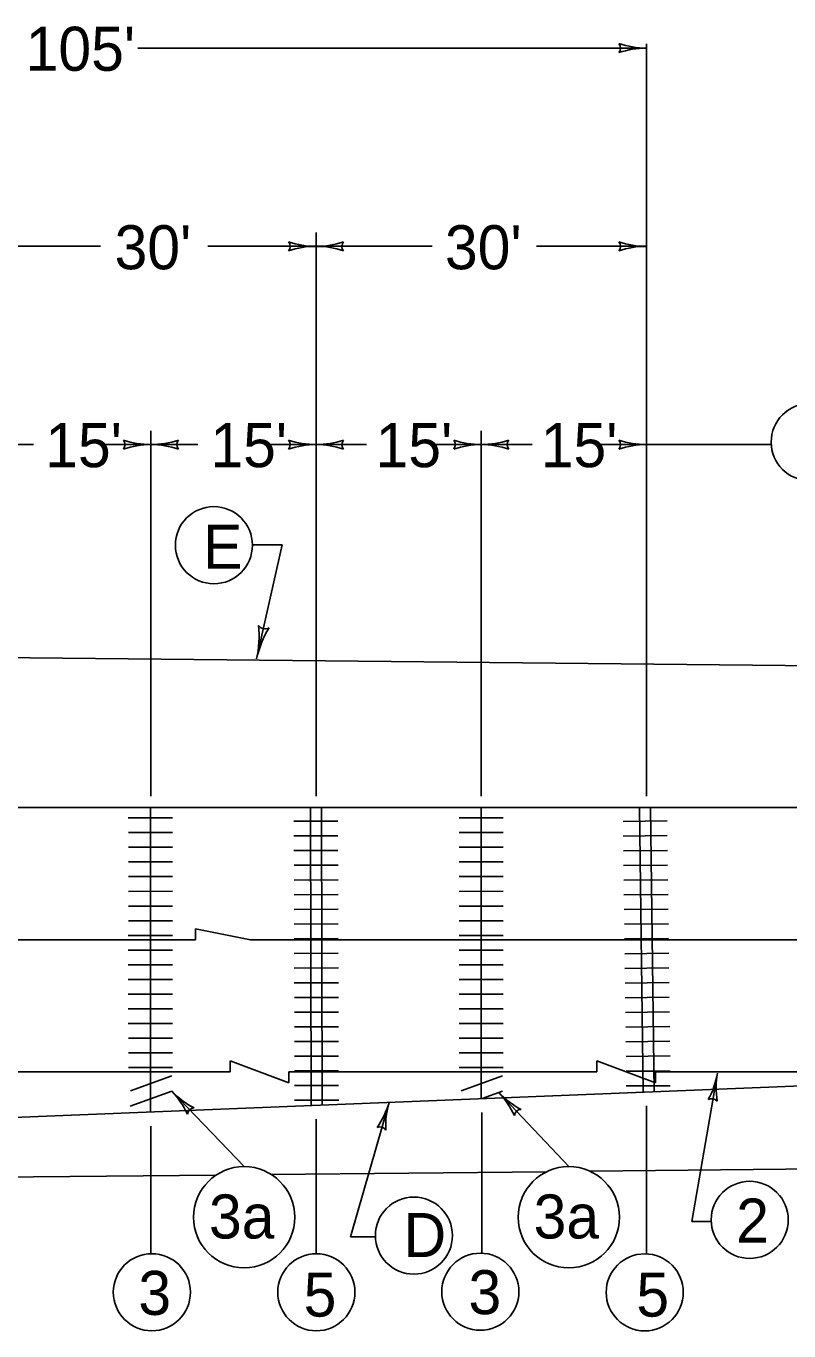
# Model space of a CAD drawing. Extents: x 997.6 to 1036.6, y 998.9 to 1022.6.
# Drawn here: x 1026.17 to 1029.64, y 1006.91 to 1012.83 of the extents above; entities that cross this region are included whole.
import ezdxf

# ---------------------------------------------------------------- set-up
doc = ezdxf.new("R2010")
doc.units = 0
doc.layers.add('Level 1', color=7, linetype='Continuous')

msp = doc.modelspace()

# ---------------------------------------------------------------- linework, layer by layer
at = {"layer": 'Level 1'}
for p, q in [((1026.6796, 1012.7324), (1028.9893, 1012.7324)), ((1028.9893, 1009.3363), (1028.9893, 1012.7518)), ((1027.4893, 1009.3363), (1027.4893, 1011.8949)), ((1025.9893, 1011.8324), (1026.5109, 1011.8324)), ((1026.9975, 1011.8324), (1027.4893, 1011.8324)), ((1027.4893, 1011.8324), (1028.0162, 1011.8324)), ((1028.4899, 1011.8324), (1028.9893, 1011.8324)), ((1026.7393, 1009.3363), (1026.7393, 1010.9949)), ((1028.2393, 1009.3363), (1028.2393, 1010.9949)), ((1025.9893, 1010.9324), (1026.2059, 1010.9324)), ((1026.5173, 1010.9324), (1026.7393, 1010.9324)), ((1026.7393, 1010.9324), (1026.9521, 1010.9324)), ((1027.27, 1010.9324), (1027.4893, 1010.9324)), ((1027.4893, 1010.9324), (1027.7177, 1010.9324)), ((1028.0227, 1010.9324), (1028.2393, 1010.9324)), ((1028.2393, 1010.9324), (1028.4704, 1010.9324)), ((1028.7754, 1010.9324), (1028.9893, 1010.9324)), ((1028.9893, 1010.9324), (1029.5561, 1010.9324)), ((1027.2003, 1010.4764), (1027.335, 1010.4764)), ((1027.335, 1010.4764), (1027.219, 1009.9598)), ((1023.7092, 1009.9888), (1035.1994, 1009.8738)), ((1022.8132, 1009.2843), (1035.1994, 1009.2843)), ((1026.7369, 1007.9026), (1026.7368, 1009.2843)), ((1027.4672, 1007.9318), (1027.4633, 1009.2843)), ((1027.5171, 1007.9338), (1027.5133, 1009.2843)), ((1028.2393, 1007.9627), (1028.2393, 1009.2843)), ((1028.9739, 1007.9921), (1028.9572, 1009.2843)), ((1029.0239, 1007.9941), (1029.0073, 1009.2843)), ((1026.6368, 1009.2373), (1026.8369, 1009.2373)), ((1027.3885, 1009.2221), (1027.5885, 1009.2227)), ((1028.1393, 1009.2373), (1028.3393, 1009.2373)), ((1028.8831, 1009.2208), (1029.083, 1009.2234)), ((1026.6369, 1009.1706), (1026.8368, 1009.1706)), ((1028.1393, 1009.1706), (1028.3393, 1009.1706)), ((1026.6369, 1009.1039), (1026.8368, 1009.1039)), ((1027.3888, 1009.1555), (1027.5887, 1009.156)), ((1028.1393, 1009.1039), (1028.3393, 1009.1039)), ((1028.8839, 1009.1543), (1029.0838, 1009.1568)), ((1027.3889, 1009.0888), (1027.5888, 1009.0893)), ((1028.8848, 1009.0876), (1029.0848, 1009.0901)), ((1026.6369, 1009.0373), (1026.8368, 1009.0373)), ((1027.3891, 1009.0221), (1027.589, 1009.0227)), ((1028.1393, 1009.0373), (1028.3393, 1009.0373)), ((1028.8857, 1009.0209), (1029.0856, 1009.0235)), ((1026.6369, 1008.9707), (1026.8368, 1008.9706)), ((1027.3893, 1008.9554), (1027.5893, 1008.956)), ((1028.1393, 1008.9706), (1028.3393, 1008.9706)), ((1028.8864, 1008.9543), (1029.0865, 1008.9568)), ((1026.6369, 1008.9039), (1026.8368, 1008.904)), ((1027.3894, 1008.8888), (1027.5895, 1008.8893)), ((1028.1393, 1008.9039), (1028.3393, 1008.904)), ((1028.8873, 1008.8876), (1029.0873, 1008.8902)), ((1026.6369, 1008.8373), (1026.8368, 1008.8373)), ((1027.3896, 1008.8221), (1027.5896, 1008.8227)), ((1028.1393, 1008.8373), (1028.3393, 1008.8373)), ((1028.8882, 1008.8208), (1029.0883, 1008.8235)), ((1026.6369, 1008.7706), (1026.8368, 1008.7706)), ((1027.3898, 1008.7555), (1027.5898, 1008.756)), ((1028.1393, 1008.7706), (1028.3393, 1008.7706)), ((1028.8891, 1008.7543), (1029.0891, 1008.7568)), ((1026.6368, 1008.7039), (1026.8369, 1008.7039)), ((1026.9416, 1008.6843), (1026.9416, 1008.7343)), ((1026.9416, 1008.7343), (1027.1916, 1008.6843)), ((1027.39, 1008.6888), (1027.5901, 1008.6893)), ((1028.1393, 1008.7039), (1028.3393, 1008.7039)), ((1028.8899, 1008.6876), (1029.0899, 1008.6902)), ((1025.054, 1008.6843), (1026.9416, 1008.6843)), ((1026.6368, 1008.6373), (1026.8369, 1008.6373)), ((1027.1916, 1008.6843), (1029.9878, 1008.6843)), ((1028.1393, 1008.6373), (1028.3393, 1008.6373)), ((1026.6368, 1008.5707), (1026.8369, 1008.5706)), ((1027.3902, 1008.6221), (1027.5902, 1008.6227)), ((1028.1393, 1008.5707), (1028.3393, 1008.5706)), ((1028.8908, 1008.6209), (1029.0908, 1008.6235)), ((1027.3904, 1008.5554), (1027.5904, 1008.556)), ((1028.8917, 1008.5543), (1029.0917, 1008.5568)), ((1026.6368, 1008.504), (1026.8369, 1008.504)), ((1027.3905, 1008.4888), (1027.5905, 1008.4893)), ((1028.1393, 1008.5039), (1028.3393, 1008.504)), ((1028.8925, 1008.4876), (1029.0925, 1008.4902)), ((1026.6368, 1008.4373), (1026.8369, 1008.4373)), ((1027.3908, 1008.4221), (1027.5907, 1008.4227)), ((1028.1393, 1008.4373), (1028.3393, 1008.4373)), ((1028.8934, 1008.4209), (1029.0933, 1008.4235)), ((1026.6368, 1008.3706), (1026.8369, 1008.3706)), ((1027.391, 1008.3555), (1027.5909, 1008.356)), ((1028.1393, 1008.3706), (1028.3393, 1008.3706)), ((1028.8943, 1008.3543), (1029.0942, 1008.3568)), ((1026.6368, 1008.3039), (1026.8369, 1008.3039)), ((1027.3911, 1008.2888), (1027.5912, 1008.2894)), ((1028.1393, 1008.3039), (1028.3393, 1008.3039)), ((1028.8952, 1008.2877), (1029.0951, 1008.2903)), ((1026.6369, 1008.2373), (1026.8368, 1008.2373)), ((1027.3913, 1008.2222), (1027.5913, 1008.2228)), ((1028.1393, 1008.2373), (1028.3393, 1008.2373)), ((1028.896, 1008.221), (1029.0959, 1008.2236)), ((1026.6369, 1008.1707), (1026.8368, 1008.1706)), ((1027.3915, 1008.1555), (1027.5915, 1008.1561)), ((1028.1393, 1008.1707), (1028.3393, 1008.1706)), ((1028.8968, 1008.1543), (1029.0968, 1008.1569)), ((1026.6369, 1008.104), (1026.8368, 1008.104)), ((1027.0985, 1008.0841), (1027.0985, 1008.1341)), ((1027.0985, 1008.1341), (1027.3649, 1008.0341)), ((1028.1393, 1008.1039), (1028.3393, 1008.104)), ((1028.7638, 1008.0843), (1028.7638, 1008.1343)), ((1028.7638, 1008.1343), (1029.0303, 1008.0343)), ((1024.9701, 1008.0843), (1027.0992, 1008.0843)), ((1025.0073, 1007.8334), (1031.2075, 1008.0814)), ((1026.646, 1007.9978), (1026.8339, 1008.0663)), ((1027.3649, 1008.0841), (1027.3649, 1008.0341)), ((1027.3653, 1008.0843), (1028.7638, 1008.0843)), ((1027.3917, 1008.0888), (1027.5917, 1008.0894)), ((1028.1484, 1007.9978), (1028.3363, 1008.0662)), ((1028.8968, 1008.0876), (1029.0968, 1008.0875)), ((1029.0303, 1008.0843), (1029.9573, 1008.0843)), ((1029.0303, 1008.0843), (1029.0303, 1008.0343)), ((1029.1954, 1007.4053), (1029.3116, 1008.0783)), ((1026.6458, 1007.9283), (1026.8338, 1007.9967)), ((1027.1628, 1007.6543), (1026.8338, 1007.9967)), ((1027.3918, 1008.0222), (1027.5918, 1008.0228)), ((1028.2434, 1007.9628), (1028.3362, 1007.9966)), ((1028.6369, 1007.6543), (1028.3191, 1007.9906)), ((1028.8968, 1008.0209), (1029.0968, 1008.0208)), ((1027.392, 1007.9555), (1027.592, 1007.9561)), ((1027.6463, 1007.3355), (1027.8206, 1007.9459)), ((1028.9893, 1007.9302), (1028.9893, 1007.2583)), ((1027.4893, 1007.8702), (1027.4893, 1007.2593)), ((1028.2417, 1007.9003), (1028.2417, 1007.2619)), ((1026.7393, 1007.8381), (1026.7393, 1007.26)), ((1027.286, 1007.6185), (1028.5361, 1007.631)), ((1028.7335, 1007.633), (1030.2173, 1007.6478)), ((1025.7891, 1007.6036), (1027.0358, 1007.616)), ((1029.1954, 1007.4053), (1029.2834, 1007.4053)), ((1027.6463, 1007.3355), (1027.7584, 1007.3355))]:
    msp.add_line(p, q, dxfattribs=at)
for centre, radius in [((1029.7307, 1010.9435), 0.175), ((1027.0253, 1010.4755), 0.175), ((1027.1628, 1007.4243), 0.23), ((1028.6369, 1007.4243), 0.23), ((1029.4583, 1007.4124), 0.175), ((1027.9334, 1007.341), 0.175), ((1026.7437, 1007.0838), 0.175), ((1027.4905, 1007.0838), 0.175), ((1028.2351, 1007.0861), 0.175), ((1028.9817, 1007.0833), 0.175)]:
    msp.add_circle(centre, radius, dxfattribs=at)
for centre, radius, start, end in [((1028.8406, 1012.7324), 0.0313, 318.7746, 40.89129), ((1028.9893, 1012.3414), 0.3909, 90, 108.66878), ((1028.9893, 1013.1233), 0.3909, 251.34716, 269.99389), ((1028.9893, 1012.3414), 0.3909, 89.98778, 90), ((1027.3406, 1011.8324), 0.0313, 318.7746, 40.89129), ((1027.4893, 1011.4414), 0.3909, 90, 108.66878), ((1027.4893, 1012.2233), 0.3909, 251.34716, 269.99389), ((1027.4893, 1012.2233), 0.3909, 269.98778, 270), ((1027.4893, 1012.2233), 0.3909, 270, 288.66878), ((1027.4893, 1011.4414), 0.3909, 89.98778, 90), ((1027.4893, 1011.4414), 0.3909, 71.34716, 89.99389), ((1027.6379, 1011.8323), 0.0313, 138.7746, 220.89129), ((1028.8406, 1011.8324), 0.0313, 318.7746, 40.89129), ((1028.9893, 1011.4414), 0.3909, 90, 108.66878), ((1028.9893, 1012.2233), 0.3909, 251.34716, 269.99389), ((1028.9893, 1011.4414), 0.3909, 89.98778, 90), ((1026.5906, 1010.9324), 0.0313, 318.7746, 40.89129), ((1026.7393, 1011.3233), 0.3909, 251.34716, 269.99389), ((1026.7393, 1011.3233), 0.3909, 270, 288.66878), ((1026.8879, 1010.9323), 0.0313, 138.7746, 220.89129), ((1027.3406, 1010.9324), 0.0313, 318.7746, 40.89129), ((1027.4893, 1011.3233), 0.3909, 251.34716, 269.99389), ((1027.4893, 1011.3233), 0.3909, 270, 288.66878), ((1027.6379, 1010.9323), 0.0313, 138.7746, 220.89129), ((1028.0906, 1010.9324), 0.0313, 318.7746, 40.89129), ((1028.2393, 1011.3233), 0.3909, 251.34716, 269.99389), ((1028.2393, 1011.3233), 0.3909, 270, 288.66878), ((1028.3879, 1010.9323), 0.0313, 138.7746, 220.89129), ((1028.8406, 1010.9324), 0.0313, 318.7746, 40.89129), ((1028.9893, 1011.3233), 0.3909, 251.34716, 269.99389), ((1026.7393, 1010.5414), 0.3909, 90, 108.66878), ((1026.7393, 1011.3233), 0.3909, 269.98778, 270), ((1026.7393, 1010.5414), 0.3909, 89.98778, 90), ((1026.7393, 1010.5414), 0.3909, 71.34716, 89.99389), ((1027.4893, 1010.5414), 0.3909, 90, 108.66878), ((1027.4893, 1011.3233), 0.3909, 269.98778, 270), ((1027.4893, 1010.5414), 0.3909, 89.98778, 90), ((1027.4893, 1010.5414), 0.3909, 71.34716, 89.99389), ((1028.2393, 1010.5414), 0.3909, 90, 108.66878), ((1028.2393, 1011.3233), 0.3909, 269.98778, 270), ((1028.2393, 1010.5414), 0.3909, 89.98778, 90), ((1028.2393, 1010.5414), 0.3909, 71.34716, 89.99389), ((1028.9893, 1010.5414), 0.3909, 90, 108.66878), ((1028.9893, 1010.5414), 0.3909, 89.98778, 90), ((1026.7616, 1010.0624), 0.4688, 347.34734, 6.01612), ((1027.2581, 1010.1336), 0.0375, 216.12193, 298.23863), ((1027.6764, 1009.857), 0.4688, 148.69449, 167.34123), ((1026.7616, 1010.0624), 0.4688, 347.33511, 347.34734), ((1028.9263, 1008.1447), 0.3909, 331.55636, 350.20309), ((1029.6968, 1008.0118), 0.3909, 170.2092, 188.87799), ((1029.6968, 1008.0118), 0.3909, 170.19698, 170.2092), ((1027.1156, 1008.2676), 0.3909, 223.86718, 242.53596), ((1027.1156, 1008.2676), 0.3909, 223.85495, 223.86718), ((1026.5519, 1007.7258), 0.3909, 25.21433, 43.86106), ((1028.6033, 1008.2591), 0.3909, 223.35938, 223.37161), ((1028.6033, 1008.2591), 0.3909, 223.37161, 242.04039), ((1028.035, 1007.7222), 0.3909, 24.71877, 43.3655), ((1026.9367, 1007.8895), 0.0313, 92.64177, 174.75847), ((1027.4447, 1008.0532), 0.3909, 325.41632, 344.06305), ((1028.1965, 1007.8386), 0.3909, 164.06916, 182.73794), ((1028.1965, 1007.8386), 0.3909, 164.05694, 164.06916), ((1029.2862, 1007.9318), 0.0313, 38.9838, 121.10049), ((1028.4212, 1007.8826), 0.0313, 92.14621, 174.2629), ((1027.7797, 1007.803), 0.0313, 32.84376, 114.96045)]:
    msp.add_arc(centre, radius, start, end, dxfattribs=at)

# ---------------------------------------------------------------- texts
for s, p in [("105'", (1026.1705, 1012.6293)), ("30'", (1026.5743, 1011.7282)), ("30'", (1028.0743, 1011.7282)), ("15'", (1026.2593, 1010.8297)), ("15'", (1027.0093, 1010.8297)), ("15'", (1027.7593, 1010.8297)), ("15'", (1028.5093, 1010.8297)), ('E', (1026.9764, 1010.3684)), ('3a', (1027.0029, 1007.3278)), ('3a', (1028.477, 1007.3278)), ('2', (1029.3969, 1007.3093)), ('D', (1027.8868, 1007.2437)), ('3', (1026.6823, 1006.9808)), ('5', (1027.4329, 1006.9732)), ('3', (1028.1813, 1006.984)), ('5', (1028.9436, 1006.9732))]:
    msp.add_text(s, height=0.2, dxfattribs=at).set_placement(p)

doc.saveas('drawing.dxf')
